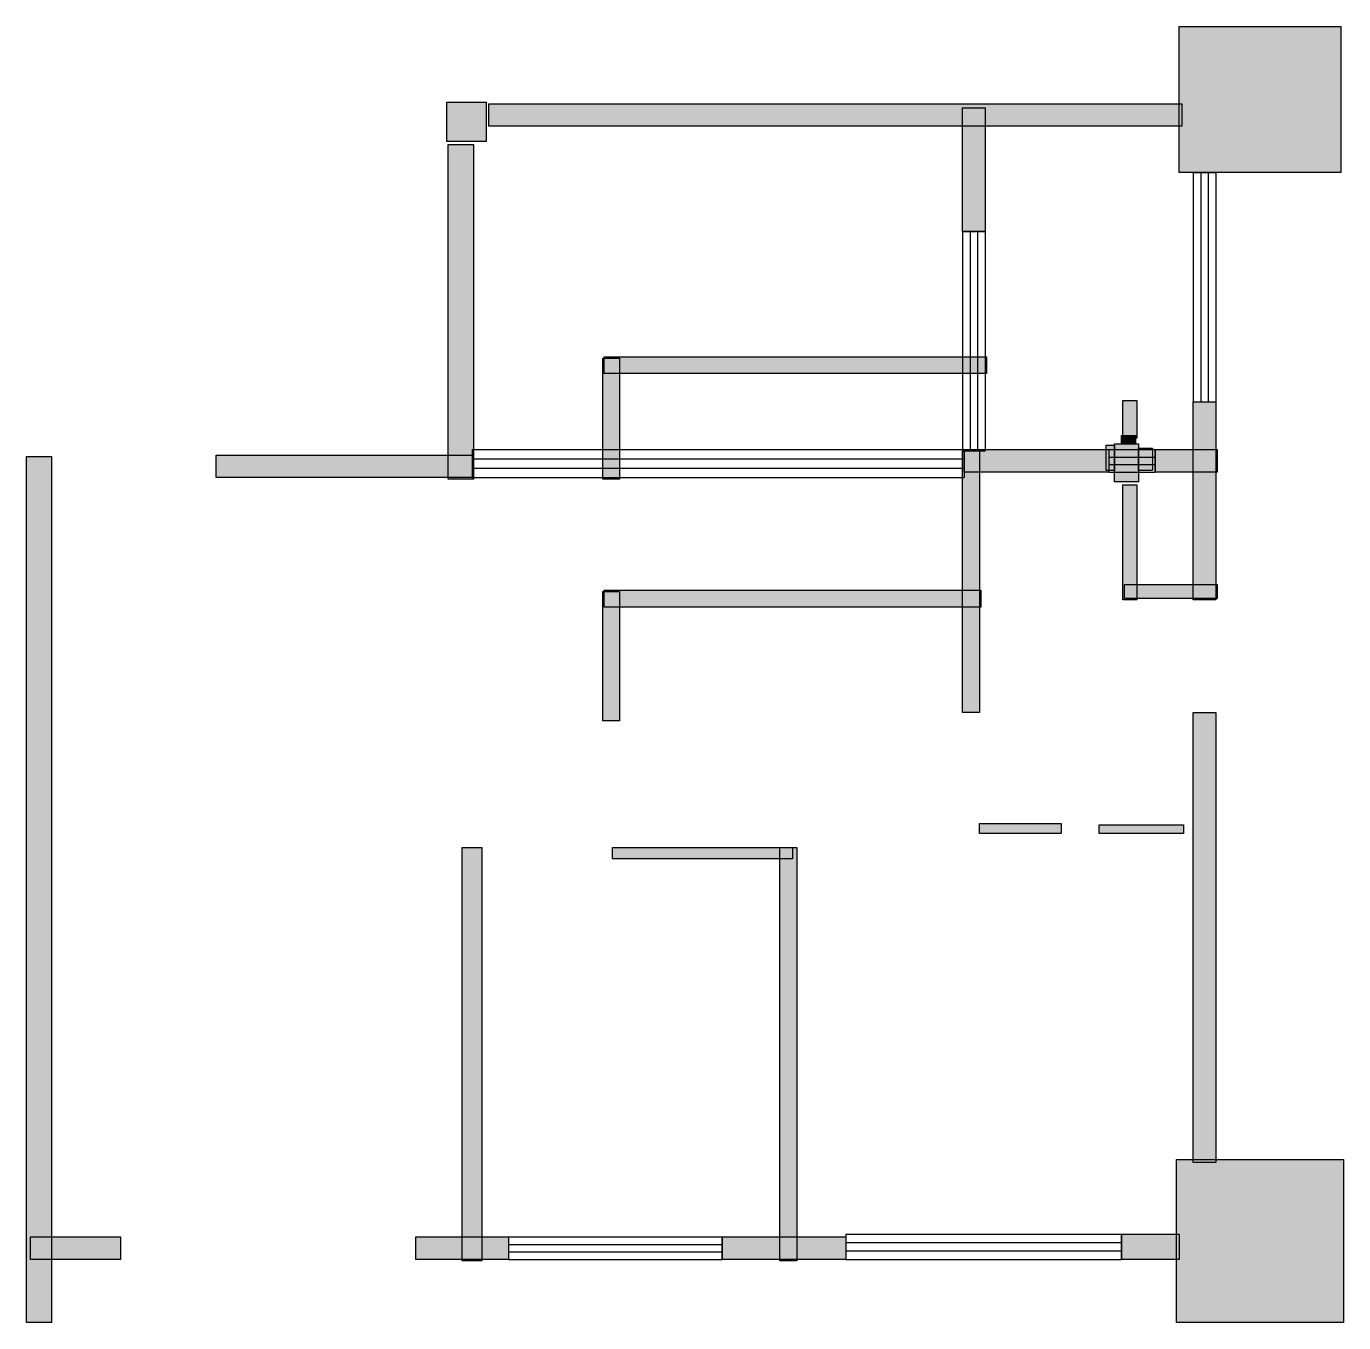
# Model space of a CAD drawing. Header units: centimetres. Extents: x 45 to 869, y 51 to 862.
import ezdxf

# ---------------------------------------------------------------- set-up
doc = ezdxf.new("R2010")
doc.units = ezdxf.units.CM
doc.layers.add('WALL', color=7, linetype='Continuous')
doc.layers.add('WINDOW', color=5, linetype='Continuous')

msp = doc.modelspace()

# ---------------------------------------------------------------- hatches: boundary and pattern name
at = {"layer": 'WALL'}
h = msp.add_hatch(color=256, dxfattribs=at)
h.dxf.hatch_style = 1
h.paths.add_polyline_path([(766.48, 862.4), (867.68, 862.4), (867.68, 770.88), (766.48, 770.88)])
h = msp.add_hatch(color=256, dxfattribs=at)
h.dxf.hatch_style = 1
h.paths.add_polyline_path([(308, 814.88), (332.64, 814.88), (332.64, 790.24), (308, 790.24)])
h = msp.add_hatch(color=256, dxfattribs=at)
h.dxf.hatch_style = 1
h.paths.add_polyline_path([(334.4, 814), (768.24, 814), (768.24, 799.92), (334.4, 799.92)])
h = msp.add_hatch(color=256, dxfattribs=at)
h.dxf.hatch_style = 1
h.paths.add_polyline_path([(630.96, 811.36), (645.04, 811.36), (645.04, 733.92), (630.96, 733.92)])
h = msp.add_hatch(color=256, dxfattribs=at)
h.dxf.hatch_style = 1
h.paths.add_polyline_path([(308.88, 788.48), (324.72, 788.48), (324.72, 579.04), (308.88, 579.04)])
h = msp.add_hatch(color=256, dxfattribs=at)
h.dxf.hatch_style = 1
h.paths.add_polyline_path([(405.68, 654.72), (416.24, 654.72), (416.24, 579.04), (405.68, 579.04)])
h = msp.add_hatch(color=256, dxfattribs=at)
h.dxf.hatch_style = 1
h.paths.add_polyline_path([(406.56, 655.6), (645.92, 655.6), (645.92, 645.04), (406.56, 645.04)])
h = msp.add_hatch(color=256, dxfattribs=at)
h.dxf.hatch_style = 1
h.paths.add_polyline_path([(731.28, 628.32), (740.08, 628.32), (740.08, 604.56), (731.28, 604.56)])
h = msp.add_hatch(color=256, dxfattribs=at)
h.dxf.hatch_style = 1
h.paths.add_polyline_path([(775.28, 627.44), (789.36, 627.44), (789.36, 503.36), (775.28, 503.36)])
h = msp.add_hatch(color=256, dxfattribs=at)
h.dxf.hatch_style = 1
h.paths.add_polyline_path([(730.4, 606.32), (739.2, 606.32), (739.2, 601.04), (730.4, 601.04)])
h = msp.add_hatch(color=256, dxfattribs=at)
h.dxf.hatch_style = 1
h.paths.add_polyline_path([(163.68, 594), (323.84, 594), (323.84, 579.92), (163.68, 579.92)])
h = msp.add_hatch(color=256, dxfattribs=at)
h.dxf.hatch_style = 1
h.paths.add_polyline_path([(630.96, 596.64), (641.52, 596.64), (641.52, 432.96), (630.96, 432.96)])
h = msp.add_hatch(color=256, dxfattribs=at)
h.dxf.hatch_style = 1
h.paths.add_polyline_path([(631.84, 597.52), (722.48, 597.52), (722.48, 583.44), (631.84, 583.44)])
h = msp.add_hatch(color=256, dxfattribs=at)
h.dxf.hatch_style = 1
h.paths.add_polyline_path([(720.72, 600.16), (726, 600.16), (726, 584.32), (720.72, 584.32)])
h = msp.add_hatch(color=256, dxfattribs=at)
h.dxf.hatch_style = 1
h.paths.add_polyline_path([(726, 601.04), (740.96, 601.04), (740.96, 577.28), (726, 577.28)])
h = msp.add_hatch(color=256, dxfattribs=at)
h.dxf.hatch_style = 1
h.paths.add_polyline_path([(740.96, 598.4), (749.76, 598.4), (749.76, 584.32), (740.96, 584.32)])
h = msp.add_hatch(color=256, dxfattribs=at)
h.dxf.hatch_style = 1
h.paths.add_polyline_path([(751.52, 597.52), (790.24, 597.52), (790.24, 583.44), (751.52, 583.44)])
h = msp.add_hatch(color=256, dxfattribs=at)
h.dxf.hatch_style = 1
h.paths.add_polyline_path([(44.88, 593.12), (60.72, 593.12), (60.72, 51.04), (44.88, 51.04)])
h = msp.add_hatch(color=256, dxfattribs=at)
h.dxf.hatch_style = 1
h.paths.add_polyline_path([(731.28, 575.52), (740.08, 575.52), (740.08, 503.36), (731.28, 503.36)])
h = msp.add_hatch(color=256, dxfattribs=at)
h.dxf.hatch_style = 1
h.paths.add_polyline_path([(732.16, 513.04), (790.24, 513.04), (790.24, 504.24), (732.16, 504.24)])
h = msp.add_hatch(color=256, dxfattribs=at)
h.dxf.hatch_style = 1
h.paths.add_polyline_path([(405.68, 508.64), (416.24, 508.64), (416.24, 427.68), (405.68, 427.68)])
h = msp.add_hatch(color=256, dxfattribs=at)
h.dxf.hatch_style = 1
h.paths.add_polyline_path([(406.56, 509.52), (642.4, 509.52), (642.4, 498.96), (406.56, 498.96)])
h = msp.add_hatch(color=256, dxfattribs=at)
h.dxf.hatch_style = 1
h.paths.add_polyline_path([(775.28, 432.96), (789.36, 432.96), (789.36, 151.36), (775.28, 151.36)])
h = msp.add_hatch(color=256, dxfattribs=at)
h.dxf.hatch_style = 1
h.paths.add_polyline_path([(641.52, 363.44), (692.56, 363.44), (692.56, 357.28), (641.52, 357.28)])
h = msp.add_hatch(color=256, dxfattribs=at)
h.dxf.hatch_style = 1
h.paths.add_polyline_path([(716.32, 362.56), (769.12, 362.56), (769.12, 357.28), (716.32, 357.28)])
h = msp.add_hatch(color=256, dxfattribs=at)
h.dxf.hatch_style = 1
h.paths.add_polyline_path([(317.68, 348.48), (330, 348.48), (330, 89.76), (317.68, 89.76)])
h = msp.add_hatch(color=256, dxfattribs=at)
h.dxf.hatch_style = 1
h.paths.add_polyline_path([(411.84, 348.48), (524.48, 348.48), (524.48, 341.44), (411.84, 341.44)])
h = msp.add_hatch(color=256, dxfattribs=at)
h.dxf.hatch_style = 1
h.paths.add_polyline_path([(516.56, 348.48), (527.12, 348.48), (527.12, 89.76), (516.56, 89.76)])
h = msp.add_hatch(color=256, dxfattribs=at)
h.dxf.hatch_style = 1
h.paths.add_polyline_path([(764.72, 153.12), (869.44, 153.12), (869.44, 51.04), (764.72, 51.04)])
h = msp.add_hatch(color=256, dxfattribs=at)
h.dxf.hatch_style = 1
h.paths.add_polyline_path([(47.52, 104.72), (103.84, 104.72), (103.84, 90.64), (47.52, 90.64)])
h = msp.add_hatch(color=256, dxfattribs=at)
h.dxf.hatch_style = 1
h.paths.add_polyline_path([(288.64, 104.72), (346.72, 104.72), (346.72, 90.64), (288.64, 90.64)])
h = msp.add_hatch(color=256, dxfattribs=at)
h.dxf.hatch_style = 1
h.paths.add_polyline_path([(480.48, 104.72), (557.92, 104.72), (557.92, 90.64), (480.48, 90.64)])
h = msp.add_hatch(color=256, dxfattribs=at)
h.dxf.hatch_style = 1
h.paths.add_polyline_path([(730.4, 106.48), (766.48, 106.48), (766.48, 90.64), (730.4, 90.64)])

# ---------------------------------------------------------------- linework, layer by layer
for points in [[(766.48, 862.4), (867.68, 862.4), (867.68, 770.88), (766.48, 770.88)], [(308, 814.88), (332.64, 814.88), (332.64, 790.24), (308, 790.24)], [(334.4, 814), (768.24, 814), (768.24, 799.92), (334.4, 799.92)], [(630.96, 811.36), (645.04, 811.36), (645.04, 733.92), (630.96, 733.92)], [(308.88, 788.48), (324.72, 788.48), (324.72, 579.04), (308.88, 579.04)], [(405.68, 654.72), (416.24, 654.72), (416.24, 579.04), (405.68, 579.04)], [(406.56, 655.6), (645.92, 655.6), (645.92, 645.04), (406.56, 645.04)], [(731.28, 628.32), (740.08, 628.32), (740.08, 604.56), (731.28, 604.56)], [(775.28, 627.44), (789.36, 627.44), (789.36, 503.36), (775.28, 503.36)], [(730.4, 606.32), (739.2, 606.32), (739.2, 601.04), (730.4, 601.04)], [(163.68, 594), (323.84, 594), (323.84, 579.92), (163.68, 579.92)], [(630.96, 596.64), (641.52, 596.64), (641.52, 432.96), (630.96, 432.96)], [(631.84, 597.52), (722.48, 597.52), (722.48, 583.44), (631.84, 583.44)], [(720.72, 600.16), (726, 600.16), (726, 584.32), (720.72, 584.32)], [(726, 601.04), (740.96, 601.04), (740.96, 577.28), (726, 577.28)], [(740.96, 598.4), (749.76, 598.4), (749.76, 584.32), (740.96, 584.32)], [(751.52, 597.52), (790.24, 597.52), (790.24, 583.44), (751.52, 583.44)], [(44.88, 593.12), (60.72, 593.12), (60.72, 51.04), (44.88, 51.04)], [(731.28, 575.52), (740.08, 575.52), (740.08, 503.36), (731.28, 503.36)], [(732.16, 513.04), (790.24, 513.04), (790.24, 504.24), (732.16, 504.24)], [(405.68, 508.64), (416.24, 508.64), (416.24, 427.68), (405.68, 427.68)], [(406.56, 509.52), (642.4, 509.52), (642.4, 498.96), (406.56, 498.96)], [(775.28, 432.96), (789.36, 432.96), (789.36, 151.36), (775.28, 151.36)], [(641.52, 363.44), (692.56, 363.44), (692.56, 357.28), (641.52, 357.28)], [(716.32, 362.56), (769.12, 362.56), (769.12, 357.28), (716.32, 357.28)], [(317.68, 348.48), (330, 348.48), (330, 89.76), (317.68, 89.76)], [(411.84, 348.48), (524.48, 348.48), (524.48, 341.44), (411.84, 341.44)], [(516.56, 348.48), (527.12, 348.48), (527.12, 89.76), (516.56, 89.76)], [(764.72, 153.12), (869.44, 153.12), (869.44, 51.04), (764.72, 51.04)], [(47.52, 104.72), (103.84, 104.72), (103.84, 90.64), (47.52, 90.64)], [(288.64, 104.72), (346.72, 104.72), (346.72, 90.64), (288.64, 90.64)], [(480.48, 104.72), (557.92, 104.72), (557.92, 90.64), (480.48, 90.64)], [(730.4, 106.48), (766.48, 106.48), (766.48, 90.64), (730.4, 90.64)]]:
    msp.add_lwpolyline(points, close=True, dxfattribs=at)
at = {"layer": 'WINDOW'}
for p, q in [((775.28, 770.88), (775.28, 627.44)), ((775.28, 770.88), (789.36, 770.88)), ((779.97, 770.88), (779.97, 627.44)), ((784.67, 770.88), (784.67, 627.44)), ((789.36, 770.88), (789.36, 627.44)), ((630.96, 733.92), (630.96, 596.64)), ((630.96, 733.92), (645.04, 733.92)), ((635.65, 733.92), (635.65, 596.64)), ((640.35, 733.92), (640.35, 596.64)), ((645.04, 733.92), (645.04, 596.64)), ((775.28, 627.44), (789.36, 627.44)), ((323.84, 597.52), (631.84, 597.52)), ((323.84, 597.52), (323.84, 579.92)), ((630.96, 596.64), (645.04, 596.64)), ((631.84, 597.52), (631.84, 579.92)), ((722.48, 597.52), (751.52, 597.52)), ((722.48, 597.52), (722.48, 583.44)), ((751.52, 597.52), (751.52, 583.44)), ((323.84, 591.65), (631.84, 591.65)), ((323.84, 585.79), (631.84, 585.79)), ((722.48, 592.83), (751.52, 592.83)), ((722.48, 588.13), (751.52, 588.13)), ((323.84, 579.92), (631.84, 579.92)), ((722.48, 583.44), (751.52, 583.44)), ((346.72, 104.72), (480.48, 104.72)), ((346.72, 104.72), (346.72, 90.64)), ((346.72, 100.03), (480.48, 100.03)), ((480.48, 104.72), (480.48, 90.64)), ((557.92, 106.48), (730.4, 106.48)), ((557.92, 106.48), (557.92, 90.64)), ((557.92, 101.2), (730.4, 101.2)), ((730.4, 106.48), (730.4, 90.64)), ((346.72, 95.33), (480.48, 95.33)), ((557.92, 95.92), (730.4, 95.92)), ((346.72, 90.64), (480.48, 90.64)), ((557.92, 90.64), (730.4, 90.64))]:
    msp.add_line(p, q, dxfattribs=at)

doc.saveas('drawing.dxf')
